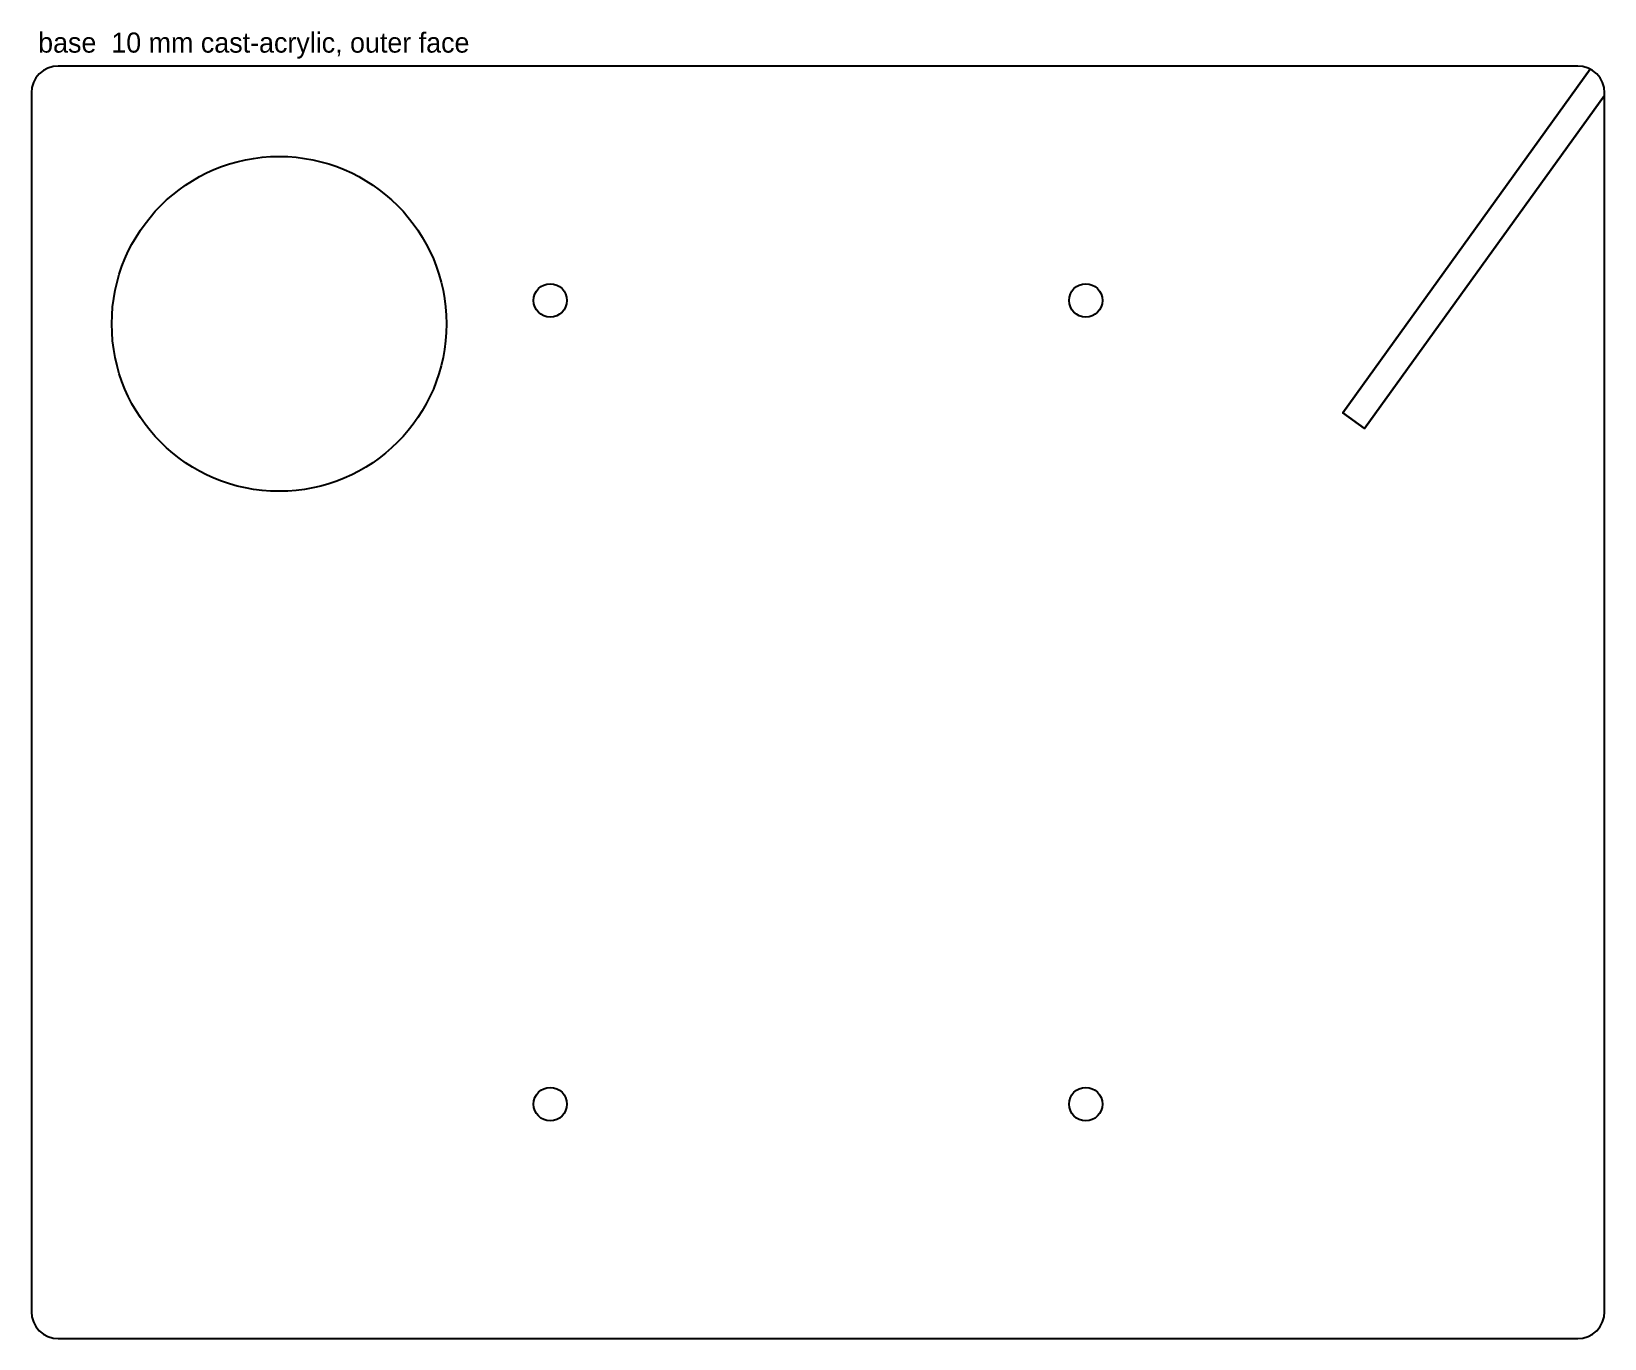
# Model space of a CAD drawing. Header units: millimetres. Extents: x 0 to 470, y 0 to 390.
import ezdxf

# ---------------------------------------------------------------- set-up
doc = ezdxf.new("R2010")
doc.units = ezdxf.units.MM
for name, color, linetype in [('CUT_INSIDE', 5, 'Continuous'), ('CUT_OUTSIDE', 1, 'Continuous'), ('NOTES', 7, 'Continuous'), ('POCKET_4MM', 3, 'Continuous')]:
    doc.layers.add(name, color=color, linetype=linetype)

msp = doc.modelspace()

# ---------------------------------------------------------------- linework, layer by layer
at = {"layer": 'CUT_INSIDE'}
for centre, radius in [((74, 303), 50), ((155, 310), 5), ((315, 310), 5), ((155, 70), 5), ((315, 70), 5)]:
    msp.add_circle(centre, radius, dxfattribs=at)
at = {"layer": 'CUT_OUTSIDE'}
msp.add_lwpolyline([(470, 8), (470, 371.23), (398.24, 271.77), (391.76, 276.45), (465.75, 379.02), (465.06, 379.39), (463.56, 379.85), (462, 380), (8, 380), (6.44, 379.85), (4.94, 379.39), (3.56, 378.65), (2.34, 377.66), (1.35, 376.44), (0.61, 375.06), (0.15, 373.56), (0, 372), (0, 8), (0.15, 6.44), (0.61, 4.94), (1.35, 3.56), (2.34, 2.34), (3.56, 1.35), (4.94, 0.61), (6.44, 0.15), (8, 0), (462, 0), (463.56, 0.15), (465.06, 0.61), (466.44, 1.35), (467.66, 2.34), (468.65, 3.56), (469.39, 4.94), (469.85, 6.44), (470, 8)], close=True, dxfattribs=at)
at = {"layer": 'POCKET_4MM'}
msp.add_lwpolyline([(465.75, 379.02), (391.76, 276.45), (398.24, 271.77), (470, 371.23), (470, 372), (469.85, 373.56), (469.39, 375.06), (468.65, 376.44), (467.66, 377.66), (466.44, 378.65), (465.75, 379.02)], close=True, dxfattribs=at)

# ---------------------------------------------------------------- texts
at = {"layer": 'NOTES'}
msp.add_text('base  10 mm cast-acrylic, outer face', height=6, dxfattribs=at).set_placement((2, 384))

doc.saveas('drawing.dxf')
